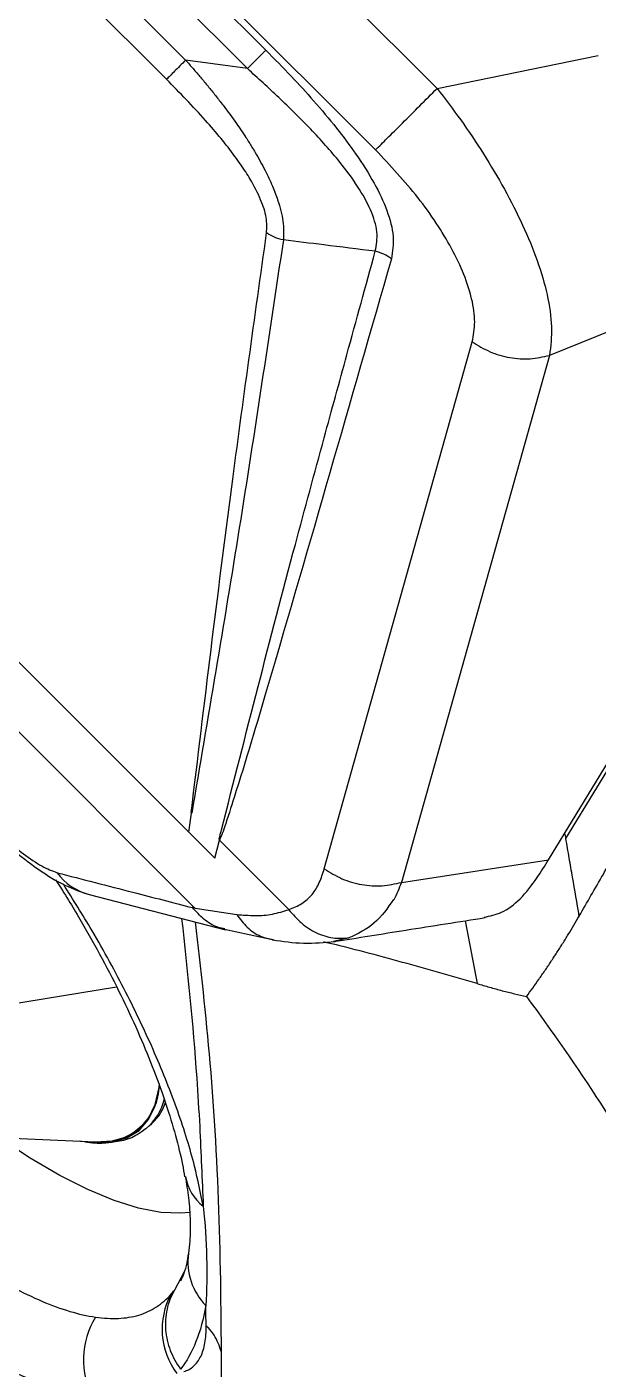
# Model space of a CAD drawing. Extents: x 527 to 611, y 788 to 934.
# Drawn here: x 602.688 to 604.586, y 871.504 to 875.965 of the extents above; entities that cross this region are included whole.
import ezdxf

# ---------------------------------------------------------------- set-up
doc = ezdxf.new("R2010")
doc.units = 0
doc.header["$MEASUREMENT"] = 0
doc.layers.add('1', color=4, linetype='Continuous')
doc.layers.add('GEOMETRY', color=4, linetype='Continuous', lineweight=25)

# ---------------------------------------------------------------- blocks, each defined once
blk = doc.blocks.new('2026_FLASH')
at = {"layer": 'GEOMETRY'}
for p, q in [((72.4464, 76.9721), (76.972, 72.4464)), ((76.7675, 72.2422), (72.242, 76.7676)), ((72.5736, 76.4028), (76.4028, 72.5736)), ((76.3416, 72.5125), (72.5124, 76.3416)), ((69.7236, 76.1656), (76.1656, 69.7237)), ((69.9749, 76.1466), (76.1466, 69.9749)), ((72.5405, 76.1364), (76.1364, 72.5406)), ((76.0729, 72.477), (72.477, 76.0728)), ((76.972, 72.4464), (77.5075, 72.5559)), ((77.3422, 69.8831), (78.6941, 72.1051)), ((78.6941, 72.1051), (77.3454, 71.5593)), ((77.3999, 69.9534), (78.7078, 72.1033)), ((76.597, 69.8531), (77.0889, 71.6045)), ((77.3454, 71.5593), (76.8535, 69.8078)), ((76.1466, 69.9749), (76.1556, 70.0379)), ((76.1466, 69.9749), (76.2332, 69.8883)), ((77.3956, 69.9709), (77.3999, 69.9534)), ((76.2332, 69.8883), (76.2485, 69.9478)), ((76.2485, 69.9478), (76.2491, 69.95)), ((76.2485, 69.9478), (76.4789, 69.7173)), ((76.8821, 69.8122), (77.3422, 69.8831)), ((76.8535, 69.8078), (76.8821, 69.8122)), ((75.8156, 69.7673), (76.2689, 69.6505)), ((76.1656, 69.7237), (76.1676, 69.7217)), ((76.1676, 69.7217), (76.3061, 69.701)), ((76.2654, 69.652), (76.4292, 69.6166)), ((77.0654, 69.6803), (77.1054, 69.4712)), ((76.6787, 69.623), (76.6281, 69.6117)), ((75.9068, 69.46), (75.541, 69.3992)), ((76.0039, 68.9887), (76.0055, 68.9901)), ((76.0055, 68.9901), (76.0155, 68.9982)), ((75.4112, 68.9648), (75.8373, 68.9457)), ((76.1319, 68.5138), (76.0989, 68.4522))]:
    blk.add_line(p, q, dxfattribs=at)
at = {"layer": 'GEOMETRY', "flags": 128}
for points in [[(76.3416, 72.5124), (76.2267, 72.5282), (76.1364, 72.5405)], [(75.7828, 68.9482), (75.8354, 68.9419), (75.8924, 68.9445), (75.9413, 68.9583), (75.9816, 68.9833), (76.0131, 69.0191), (76.0354, 69.0655), (76.0483, 69.1221), (76.05, 69.1366)], [(75.8373, 68.9457), (75.8925, 68.9484), (75.9413, 68.9622), (75.9815, 68.9871), (76.0129, 69.0229), (76.0352, 69.0692), (76.0481, 69.1257), (76.0496, 69.138)], [(76.1501, 68.7106), (76.1207, 68.708), (76.0539, 68.711), (75.9797, 68.7252), (75.8987, 68.7504), (75.8113, 68.7866), (75.7183, 68.8335), (75.6202, 68.8907), (75.5178, 68.9579), (75.5144, 68.9602)]]:
    blk.add_lwpolyline(points, dxfattribs=at)
at = {"layer": 'GEOMETRY'}
for centre, radius, start, end in [((75.8665, 69.9565), 0.196, 216.5035, 254.9207), ((75.8562, 69.1378), 0.193, 264.3589, 359.0569), ((75.8826, 69.134), 0.1893, 310.518, 346.0339), ((75.9036, 69.1336), 0.1757, 309.5912, 340.7838), ((76.2973, 68.8602), 0.1648, 190.6556, 231.4931), ((76.3523, 68.5467), 0.2083, 172.2595, 224.2943), ((76.3007, 68.3222), 0.2427, 151.2369, 217.2407), ((76.0671, 68.2211), 0.2707, 148.3508, 208.2227)]:
    blk.add_arc(centre, radius, start, end, dxfattribs=at)
for points in [[(76.4028, 72.5736), (76.3991, 72.5699), (76.3917, 72.5626), (76.3769, 72.5477), (76.3601, 72.5309), (76.3478, 72.5186), (76.3416, 72.5124)], [(76.1364, 72.5405), (76.1299, 72.534), (76.1168, 72.5209), (76.0991, 72.5033), (76.0838, 72.4879), (76.0765, 72.4806), (76.0729, 72.477)], [(76.7675, 72.2422), (76.7795, 72.2541), (76.8035, 72.2781), (76.856, 72.3306), (76.9145, 72.389), (76.9528, 72.4273), (76.972, 72.4464)], [(76.4611, 71.9432), (76.451, 71.9456), (76.4309, 71.9505), (76.4138, 71.961), (76.4053, 71.9663)], [(77.0889, 71.6045), (77.108, 71.5925), (77.1461, 71.5686), (77.2131, 71.5499), (77.2819, 71.5447), (77.3242, 71.5545), (77.3454, 71.5593)], [(76.597, 69.8531), (76.6161, 69.8411), (76.6542, 69.8171), (76.7213, 69.7984), (76.79, 69.7932), (76.8323, 69.8029), (76.8535, 69.8078)], [(76.088, 68.439), (76.0918, 68.4432), (76.0954, 68.4476), (76.0989, 68.4522)], [(76.2044, 68.3346), (76.204, 68.3568), (76.2036, 68.379), (76.2032, 68.4013)]]:
    blk.add_open_spline(points, degree=3, dxfattribs=at)
for points, knots in [([(76.4028, 72.5736), (76.4314, 72.5446), (76.4856, 72.4897), (76.5645, 72.4034), (76.6369, 72.3174), (76.7052, 72.2259), (76.764, 72.1337), (76.8081, 72.0405), (76.8314, 71.9517), (76.8239, 71.9045), (76.82, 71.8807)], [0, 0, 0, 0, 0.131695, 0.24934, 0.378329, 0.497693, 0.62718, 0.749961, 0.873946, 1, 1, 1, 1]), ([(76.1364, 72.5405), (76.1446, 72.5312), (76.1612, 72.5124), (76.1861, 72.4834), (76.211, 72.4535), (76.236, 72.4225), (76.2679, 72.3815), (76.302, 72.3352), (76.3336, 72.2886), (76.3518, 72.2598), (76.361, 72.2446), (76.3646, 72.2387), (76.3784, 72.2153), (76.4, 72.1762), (76.4248, 72.1234), (76.4466, 72.0659), (76.4631, 72.0027), (76.4618, 71.9632), (76.4611, 71.9432)], [0, 0, 0, 0, 0.047708, 0.096688, 0.146809, 0.197928, 0.249893, 0.347838, 0.421271, 0.471482, 0.483259, 0.492609, 0.499558, 0.592818, 0.675836, 0.749812, 0.87358, 1, 1, 1, 1]), ([(76.7666, 71.9052), (76.7703, 71.9259), (76.7777, 71.9663), (76.7534, 72.0432), (76.7092, 72.1224), (76.6417, 72.2133), (76.5527, 72.3124), (76.4484, 72.4152), (76.3765, 72.4806), (76.3416, 72.5124)], [0, 0, 0, 0, 0.120842, 0.236017, 0.354466, 0.479568, 0.65493, 0.832373, 1, 1, 1, 1]), ([(76.4053, 71.9663), (76.4059, 71.9827), (76.4072, 72.0156), (76.3873, 72.0777), (76.3604, 72.1299), (76.336, 72.1693), (76.319, 72.1947), (76.2775, 72.2526), (76.1974, 72.3493), (76.1169, 72.4319), (76.0729, 72.477)], [0, 0, 0, 0, 0.117005, 0.234536, 0.360199, 0.405093, 0.451786, 0.500448, 0.726612, 1, 1, 1, 1]), ([(76.972, 72.4464), (76.9985, 72.4117), (77.0527, 72.3409), (77.1277, 72.2284), (77.1973, 72.1112), (77.258, 71.9919), (77.3069, 71.8732), (77.3403, 71.7586), (77.3565, 71.6498), (77.3492, 71.59), (77.3454, 71.5593)], [0, 0, 0, 0, 0.1141789, 0.2333537, 0.3556573, 0.4797289, 0.6049892, 0.7319486, 0.8624896, 1, 1, 1, 1]), ([(77.0889, 71.6045), (77.0929, 71.6258), (77.0989, 71.6577), (77.0947, 71.7076), (77.0852, 71.7593), (77.0627, 71.8287), (77.0222, 71.9137), (76.97, 71.9998), (76.8896, 72.1119), (76.8161, 72.1903), (76.7675, 72.2422)], [0, 0, 0, 0, 0.125044, 0.187707, 0.251332, 0.373876, 0.501773, 0.624135, 0.751153, 1, 1, 1, 1]), ([(76.1547, 70.0385), (76.1985, 70.4005), (76.2766, 71.0468), (76.366, 71.6853), (76.4053, 71.9663)], [0, 0, 0, 0, 0.559996, 1, 1, 1, 1]), ([(76.4611, 71.9432), (76.4131, 71.6232), (76.3173, 70.9832), (76.2101, 70.3526), (76.1566, 70.0373)], [0, 0, 0, 0, 0.499897, 1, 1, 1, 1]), ([(76.7666, 71.9052), (76.7095, 71.9123), (76.6076, 71.9249), (76.5058, 71.9376), (76.4611, 71.9432)], [0, 0, 0, 0, 0.560611, 1, 1, 1, 1]), ([(76.2474, 69.9515), (76.2474, 69.9515), (76.2475, 69.9517), (76.2476, 69.9524), (76.2484, 69.9551), (76.251, 69.9653), (76.3347, 70.2933), (76.4468, 70.7351), (76.5896, 71.2591), (76.6781, 71.5838), (76.735, 71.7906), (76.7666, 71.9052)], [0, 0, 0, 0, 0.0000386, 0.0003312, 0.001135, 0.0041642, 0.0159415, 0.499832, 0.6813517, 0.8233637, 1, 1, 1, 1]), ([(76.82, 71.8807), (76.6838, 71.406), (76.512, 70.8072), (76.3263, 70.1779), (76.2733, 70.0145), (76.2575, 69.9676), (76.2512, 69.9544), (76.2491, 69.95)], [0, 0, 0, 0, 0.733813, 0.925342, 0.977269, 0.992279, 1, 1, 1, 1]), ([(76.82, 71.8807), (76.8118, 71.8861), (76.7954, 71.8968), (76.7762, 71.9024), (76.7666, 71.9052)], [0, 0, 0, 0, 0.5, 1, 1, 1, 1]), ([(75.8286, 68.0931), (75.7683, 68.1014), (75.7027, 68.1206), (75.5968, 68.1651), (75.5602, 68.1826), (75.5034, 68.2128), (75.4842, 68.2235), (75.445, 68.2463), (75.425, 68.2584), (75.3248, 68.3215), (75.2417, 68.3811), (75.1125, 68.4837), (75.0687, 68.5202), (75.0018, 68.5782), (74.9792, 68.5981), (74.9341, 68.6388), (74.9115, 68.6595), (74.7983, 68.7652), (74.7071, 68.856), (74.569, 69.0015), (74.5228, 69.0515), (74.43, 69.1546), (74.384, 69.2069), (74.2475, 69.366), (74.1582, 69.475), (74.0486, 69.6147), (74.0268, 69.6428), (73.9833, 69.6995), (73.9617, 69.728), (73.8978, 69.8132), (73.8562, 69.8699), (73.7347, 70.0395), (73.6578, 70.1519), (73.567, 70.2918), (73.5491, 70.3197), (73.5139, 70.3755), (73.4967, 70.4031), (73.4465, 70.4853), (73.4146, 70.5391), (73.3237, 70.6977), (73.2696, 70.7997), (73.2105, 70.9225), (73.1991, 70.9469), (73.1774, 70.9948), (73.167, 71.0183), (73.1376, 71.0875), (73.12, 71.1321), (73.0735, 71.261), (73.0507, 71.3406), (73.0296, 71.4503), (73.0249, 71.4847), (73.0201, 71.5493), (73.0199, 71.5794), (73.0241, 71.6356), (73.0285, 71.6616), (73.0385, 71.6974), (73.0424, 71.7088), (73.0515, 71.7306), (73.0566, 71.741), (73.0849, 71.7896), (73.1166, 71.819), (73.1573, 71.8388)], [0, 0, 0, 0, 0.0625, 0.0625, 0.09375, 0.09375, 0.109375, 0.109375, 0.125, 0.125, 0.1875, 0.1875, 0.21875, 0.21875, 0.234375, 0.234375, 0.25, 0.25, 0.3125, 0.3125, 0.34375, 0.34375, 0.375, 0.375, 0.4375, 0.4375, 0.453125, 0.453125, 0.46875, 0.46875, 0.5, 0.5, 0.5625, 0.5625, 0.578125, 0.578125, 0.59375, 0.59375, 0.625, 0.625, 0.6875, 0.6875, 0.703125, 0.703125, 0.71875, 0.71875, 0.75, 0.75, 0.8125, 0.8125, 0.84375, 0.84375, 0.875, 0.875, 0.90625, 0.90625, 0.921875, 0.921875, 0.9375, 0.9375, 1, 1, 1, 1]), ([(73.4112, 71.7658), (73.3744, 71.748), (73.3459, 71.7214), (73.3206, 71.6772), (73.3161, 71.6678), (73.3082, 71.648), (73.3047, 71.6377), (73.296, 71.6052), (73.2924, 71.5816), (73.2892, 71.5306), (73.2897, 71.5032), (73.2936, 71.4593), (73.2954, 71.4442), (73.3, 71.4129), (73.3029, 71.3968), (73.3198, 71.3139), (73.3414, 71.2417), (73.3849, 71.125), (73.4012, 71.0846), (73.4286, 71.0219), (73.4381, 71.0006), (73.4582, 70.9573), (73.4688, 70.9352), (73.5233, 70.824), (73.573, 70.7318), (73.6561, 70.5884), (73.6852, 70.5397), (73.7464, 70.4406), (73.7786, 70.39), (73.8776, 70.2383), (73.9473, 70.1366), (74.0574, 69.9832), (74.0949, 69.9319), (74.1527, 69.8547), (74.1722, 69.8289), (74.2114, 69.7776), (74.2311, 69.7521), (74.33, 69.6255), (74.4105, 69.5266), (74.5335, 69.382), (74.5749, 69.3345), (74.6584, 69.2407), (74.7001, 69.1951), (74.8244, 69.0625), (74.9065, 68.9796), (75.0085, 68.8829), (75.0289, 68.8639), (75.0696, 68.8267), (75.0899, 68.8085), (75.1503, 68.7553), (75.1898, 68.7219), (75.3063, 68.6278), (75.3813, 68.573), (75.4719, 68.515), (75.4899, 68.5039), (75.5253, 68.4829), (75.5427, 68.4731), (75.5941, 68.4453), (75.6271, 68.4293), (75.7228, 68.3884), (75.7821, 68.3707), (75.8366, 68.3631)], [0, 0, 0, 0, 0.0625, 0.0625, 0.078125, 0.078125, 0.09375, 0.09375, 0.125, 0.125, 0.15625, 0.15625, 0.171875, 0.171875, 0.1875, 0.1875, 0.25, 0.25, 0.28125, 0.28125, 0.296875, 0.296875, 0.3125, 0.3125, 0.375, 0.375, 0.40625, 0.40625, 0.4375, 0.4375, 0.5, 0.5, 0.53125, 0.53125, 0.546875, 0.546875, 0.5625, 0.5625, 0.625, 0.625, 0.65625, 0.65625, 0.6875, 0.6875, 0.75, 0.75, 0.765625, 0.765625, 0.78125, 0.78125, 0.8125, 0.8125, 0.875, 0.875, 0.890625, 0.890625, 0.90625, 0.90625, 0.9375, 0.9375, 1, 1, 1, 1]), ([(77.4441, 69.696), (77.4571, 69.7186), (77.4835, 69.7645), (77.5238, 69.8341), (77.5655, 69.9057), (77.6085, 69.9792), (77.6529, 70.0547), (77.7213, 70.1706), (77.8218, 70.3396), (77.9071, 70.4821), (77.954, 70.5602)], [0, 0, 0, 0, 0.077053, 0.156618, 0.238694, 0.323283, 0.410386, 0.500003, 0.725803, 1, 1, 1, 1]), ([(75.463, 70.0066), (75.4935, 69.9775), (75.5533, 69.9206), (75.6465, 69.8496), (75.7359, 69.7941), (75.7895, 69.7761), (75.8161, 69.7672)], [0, 0, 0, 0, 0.266782, 0.5213171, 0.7628009, 1, 1, 1, 1]), ([(75.4703, 70.0139), (75.4916, 69.9934), (75.5335, 69.9529), (75.598, 69.9011), (75.6604, 69.8584), (75.6928, 69.8461), (75.709, 69.84)], [0, 0, 0, 0, 0.253425, 0.499607, 0.749437, 1, 1, 1, 1]), ([(77.4441, 69.696), (77.4367, 69.7389), (77.4293, 69.7818), (77.4183, 69.8462), (77.4146, 69.8676), (77.4072, 69.9105), (77.4036, 69.932), (77.3999, 69.9534)], [0, 0, 0, 0, 0.5, 0.5, 0.75, 0.75, 1, 1, 1, 1]), ([(77.3046, 69.8235), (77.3109, 69.8333), (77.3237, 69.853), (77.336, 69.8731), (77.3421, 69.8831)], [0, 0, 0, 0, 0.500464, 1, 1, 1, 1]), ([(75.709, 69.84), (75.7932, 69.8183), (75.9434, 69.7796), (76.0935, 69.7409), (76.1595, 69.7238)], [0, 0, 0, 0, 0.56, 1, 1, 1, 1]), ([(76.4789, 69.7173), (76.494, 69.7233), (76.524, 69.7354), (76.5578, 69.7663), (76.582, 69.8061), (76.592, 69.8374), (76.597, 69.8531)], [0, 0, 0, 0, 0.251345, 0.50094, 0.750409, 1, 1, 1, 1]), ([(77.1288, 69.6917), (77.1479, 69.6959), (77.1888, 69.705), (77.2492, 69.7488), (77.2861, 69.7986), (77.3046, 69.8235)], [0, 0, 0, 0, 0.305664, 0.652005, 1, 1, 1, 1]), ([(75.704, 69.8171), (75.71, 69.8078), (75.7438, 69.7556), (75.7988, 69.6624), (75.8681, 69.5383), (75.9298, 69.4165), (75.9848, 69.2971), (76.0324, 69.1812), (76.0721, 69.0703), (76.1033, 68.9662), (76.1236, 68.8854), (76.1307, 68.8428), (76.1329, 68.8295)], [0, 0, 0, 0, 0.025304, 0.141055, 0.254765, 0.369118, 0.485211, 0.601615, 0.717873, 0.833517, 0.948099, 1, 1, 1, 1]), ([(76.1947, 68.7313), (76.186, 68.7751), (76.1662, 68.8751), (76.113, 69.0454), (76.0368, 69.2388), (75.9407, 69.4407), (75.8387, 69.629), (75.7625, 69.7503), (75.7305, 69.8013)], [0, 0, 0, 0, 0.141935, 0.323637, 0.505925, 0.687633, 0.868575, 1, 1, 1, 1]), ([(76.8535, 69.8078), (76.8494, 69.7976), (76.8412, 69.7772), (76.8323, 69.7585), (76.8278, 69.7492)], [0, 0, 0, 0, 0.501136, 1, 1, 1, 1]), ([(76.8266, 69.7504), (76.8071, 69.7224), (76.7677, 69.6658), (76.7085, 69.6373), (76.6787, 69.623)], [0, 0, 0, 0, 0.495442, 1, 1, 1, 1]), ([(76.123, 69.6881), (76.1418, 69.5132), (76.166, 69.2871), (76.1853, 68.9633), (76.1911, 68.8199), (76.1947, 68.7313)], [0, 0, 0, 0, 0.565821, 0.731741, 1, 1, 1, 1]), ([(76.1595, 69.7238), (76.1595, 69.7244), (76.1594, 69.7257), (76.1606, 69.7262), (76.1618, 69.7261), (76.163, 69.7257), (76.1643, 69.7249), (76.1652, 69.7241), (76.1657, 69.7237)], [0, 0, 0, 0, 0.262634, 0.531071, 0.668943, 0.786738, 0.893225, 1, 1, 1, 1]), ([(76.267, 69.6529), (76.2591, 69.6546), (76.2337, 69.6598), (76.1957, 69.6833), (76.1715, 69.7104), (76.1595, 69.7238)], [0, 0, 0, 0, 0.1881177, 0.6001199, 1, 1, 1, 1]), ([(76.3061, 69.701), (76.3265, 69.6993), (76.3663, 69.6961), (76.4251, 69.7002), (76.4612, 69.7115), (76.4792, 69.717)], [0, 0, 0, 0, 0.346455, 0.675338, 1, 1, 1, 1]), ([(76.3061, 69.701), (76.3171, 69.6862), (76.3395, 69.6561), (76.3819, 69.6272), (76.4131, 69.6206), (76.4274, 69.6176)], [0, 0, 0, 0, 0.344484, 0.700703, 1, 1, 1, 1]), ([(76.4792, 69.717), (76.4791, 69.7171), (76.479, 69.7172), (76.479, 69.7173), (76.4789, 69.7173)], [0, 0, 0, 0, 0.559936, 1, 1, 1, 1]), ([(76.4792, 69.717), (76.4925, 69.7014), (76.5197, 69.6697), (76.5708, 69.6379), (76.6253, 69.6199), (76.6611, 69.622), (76.6787, 69.623)], [0, 0, 0, 0, 0.2458206, 0.5000716, 0.7542841, 1, 1, 1, 1]), ([(76.6282, 69.6109), (76.7082, 69.6237), (76.8764, 69.6505), (77.044, 69.677), (77.132, 69.6908)], [0, 0, 0, 0, 0.47562, 1, 1, 1, 1]), ([(77.269, 69.4285), (77.2759, 69.4379), (77.2896, 69.4567), (77.31, 69.4855), (77.3302, 69.5146), (77.3501, 69.5442), (77.3697, 69.5741), (77.389, 69.6043), (77.4078, 69.6347), (77.4262, 69.6652), (77.4381, 69.6858), (77.4441, 69.696)], [0, 0, 0, 0, 0.109504, 0.220016, 0.331277, 0.44302, 0.554993, 0.666949, 0.778615, 0.889719, 1, 1, 1, 1]), ([(76.2562, 68.1447), (76.255, 68.3267), (76.2525, 68.6906), (76.2233, 69.2013), (76.1868, 69.5213), (76.1691, 69.6762)], [0, 0, 0, 0, 0.340229, 0.680479, 1, 1, 1, 1]), ([(76.4255, 69.6167), (76.4598, 69.6118), (76.531, 69.6015), (76.598, 69.6083), (76.6327, 69.6118)], [0, 0, 0, 0, 0.481861, 1, 1, 1, 1]), ([(77.1054, 69.4712), (77.0226, 69.4951), (76.8567, 69.5429), (76.6861, 69.5883), (76.5986, 69.6089), (76.595, 69.6097)], [0, 0, 0, 0, 0.488246, 0.97914, 1, 1, 1, 1]), ([(77.1054, 69.4713), (77.1121, 69.4693), (77.1256, 69.4653), (77.1461, 69.4593), (77.1672, 69.4535), (77.195, 69.446), (77.2292, 69.4375), (77.2558, 69.4315), (77.269, 69.4285)], [0, 0, 0, 0, 0.118764, 0.241787, 0.368915, 0.499983, 0.750487, 1, 1, 1, 1]), ([(77.269, 69.4285), (77.4399, 69.1971), (77.6821, 68.8224), (77.9591, 68.2866), (78.147, 67.8525), (78.3048, 67.4065), (78.3893, 67.1027), (78.4263, 66.9495)], [0, 0, 0, 0, 0.2281753, 0.3531753, 0.4781753, 0.6031753, 0.7281753, 0.7281753, 0.7281753, 0.7281753]), ([(75.8947, 68.9458), (75.9047, 68.9469), (75.9337, 68.9501), (75.9706, 68.9646), (75.9936, 68.9825), (76.0026, 68.9896)], [0, 0, 0, 0, 0.2421961, 0.7038312, 1, 1, 1, 1]), ([(75.802, 68.945), (75.8239, 68.9425), (75.8535, 68.9391), (75.8795, 68.9434), (75.8864, 68.9446)], [0, 0, 0, 0, 0.737958, 1, 1, 1, 1]), ([(76.135, 68.8298), (76.139, 68.806), (76.1479, 68.7532), (76.1523, 68.6818), (76.1516, 68.6194), (76.1472, 68.5883), (76.1454, 68.575)], [0, 0, 0, 0, 0.232191, 0.514865, 0.793599, 1, 1, 1, 1]), ([(76.1947, 68.7313), (76.201, 68.6729), (76.2047, 68.616), (76.2075, 68.5059), (76.2065, 68.4526), (76.2032, 68.4013)], [0, 0, 0, 0, 0.5, 0.5, 1, 1, 1, 1]), ([(76.1448, 68.5736), (76.1433, 68.5632), (76.1396, 68.5363), (76.1306, 68.5073), (76.1224, 68.488), (76.1198, 68.4841), (76.1192, 68.4833)], [0, 0, 0, 0, 0.219393, 0.567089, 0.908511, 1, 1, 1, 1]), ([(75.8366, 68.3631), (75.864, 68.3594), (75.8895, 68.3577), (75.9373, 68.3597), (75.9597, 68.3632), (76.0016, 68.3759), (76.0211, 68.385), (76.0571, 68.4084), (76.0735, 68.4226), (76.088, 68.439)], [0, 0, 0, 0, 0.25, 0.25, 0.5, 0.5, 0.75, 0.75, 1, 1, 1, 1]), ([(76.0989, 68.4522), (76.0877, 68.4326), (76.0794, 68.4112), (76.0696, 68.3666), (76.0681, 68.3434), (76.0717, 68.2972), (76.0769, 68.2742), (76.0937, 68.2301), (76.1053, 68.2091), (76.1196, 68.1899)], [0, 0, 0, 0, 0.25, 0.25, 0.5, 0.5, 0.75, 0.75, 1, 1, 1, 1]), ([(76.2032, 68.4013), (76.1959, 68.3567), (76.1848, 68.3167), (76.1567, 68.246), (76.1397, 68.2154), (76.1196, 68.1899)], [0, 0, 0, 0, 0.5, 0.5, 1, 1, 1, 1]), ([(76.1301, 68.1817), (76.1425, 68.1853), (76.1534, 68.1914), (76.1722, 68.2082), (76.1801, 68.2189), (76.1928, 68.2449), (76.1975, 68.26), (76.2035, 68.2944), (76.2048, 68.3136), (76.2044, 68.3346)], [0, 0, 0, 0, 0.25, 0.25, 0.5, 0.5, 0.75, 0.75, 1, 1, 1, 1]), ([(76.2546, 68.248), (76.2483, 68.2669), (76.2385, 68.2955), (76.2163, 68.3224), (76.2065, 68.3324), (76.2044, 68.3346)], [0, 0, 0, 0, 0.599919, 0.912427, 1, 1, 1, 1])]:
    blk.add_open_spline(points, degree=3, knots=knots, dxfattribs=at)

msp = doc.modelspace()

# ---------------------------------------------------------------- block references
at = {"layer": '1'}
msp.add_blockref('2026_FLASH', (527.0792, 803.3138), dxfattribs=at)

doc.saveas('drawing.dxf')
